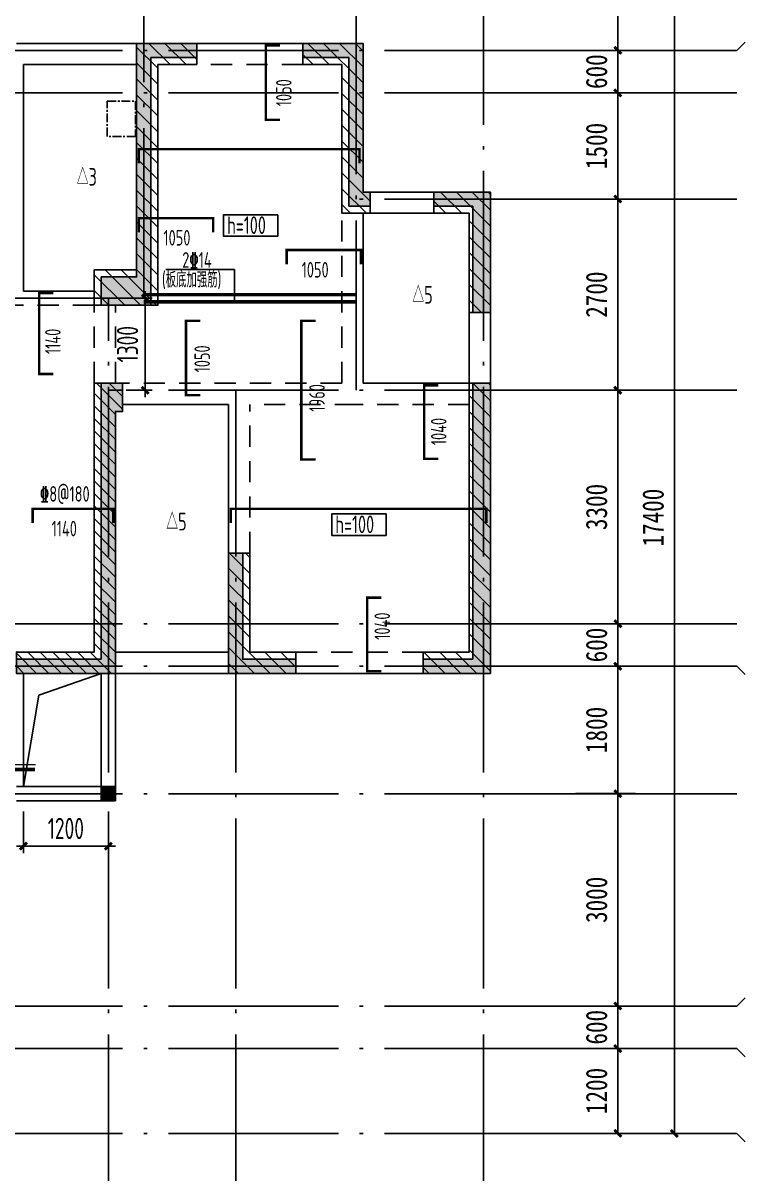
# Model space of a CAD drawing. Extents: x -144902 to 588294, y -160863 to 65494.
# Drawn here: x 138745 to 148948, y -27920 to -11673 of the extents above; entities that cross this region are included whole.
import ezdxf

# ---------------------------------------------------------------- set-up
doc = ezdxf.new("R2010")
doc.units = 0
doc.header["$LTSCALE"] = 100
for name, pattern in [('3', [5, 3, -2]), ('ACAD_ISO04W100', [30.5, 24, -3, 0.5, -3]), ('CENTER', [2, 1.25, -0.25, 0.25, -0.25])]:
    doc.linetypes.add(name, pattern=pattern)
doc.layers.get('0').update_dxf_attribs({"linetype": 'CONTINUOUS'})
doc.layers.get('Defpoints').update_dxf_attribs({"linetype": 'CONTINUOUS'})
for name, color, linetype in [('AXIS', 3, 'CONTINUOUS'), ('DIM', 3, 'CONTINUOUS'), ('DOTE', 253, 'ACAD_ISO04W100'), ('GZ', 7, 'CONTINUOUS'), ('HATCH', 254, 'CONTINUOUS'), ('j加强筋', 1, 'CONTINUOUS'), ('P排气道', 232, 'CONTINUOUS'), ('板高差', 201, 'CONTINUOUS'), ('构件标注', 3, 'CONTINUOUS'), ('梁', 4, 'CONTINUOUS'), ('梁虚线', 134, '3'), ('楼板负筋钢筋', 1, 'CONTINUOUS'), ('砼墙', 3, 'CONTINUOUS'), ('索引', 7, 'CONTINUOUS'), ('钢筋', 94, 'CONTINUOUS'), ('门', 174, 'CONTINUOUS'), ('零厚板', 7, 'CONTINUOUS')]:
    doc.layers.add(name, color=color, linetype=linetype)
doc.layers.add('REIN', color=6, linetype='CONTINUOUS', lineweight=18)
doc.styles.add('DIM_FONT', font='SIMHEI.TTF', dxfattribs={"width": 0.8})
doc.styles.get("Standard").update_dxf_attribs({"font": 'tssdeng.shx', "width": 0.7, "bigfont": 'tssdchn.shx'})
doc.styles.add('TSSD_Dimension', font='Tssdeng.shx', dxfattribs={"width": 0.7, "bigfont": 'tssdchn.shx'})
doc.dimstyles.new('DIMN', dxfattribs={"dimtxt": 300, "dimasz": 100, "dimexe": 250, "dimexo": 300, "dimgap": 150, "dimtad": 1, "dimdec": 0, "dimzin": 0, "dimdsep": 46, "dimtxsty": 'DIM_FONT', "dimblk": 'ARCHTICK', "dimcen": 0.09, "dimclrt": 7, "dimazin": 2, "dimtfac": 1, "dimtdec": 0, "dimtix": 1, "dimtmove": 2, "dimatfit": 3, "dimfxl": 1, "dimtolj": 1, "dimtzin": 0, "dimarcsym": 0})
doc.dimstyles.new('TSSD_100_100', dxfattribs={"dimtxt": 300, "dimasz": 100, "dimexe": 100, "dimexo": 250, "dimgap": 100, "dimtad": 1, "dimdec": 0, "dimzin": 0, "dimdsep": 46, "dimtxsty": 'TSSD_Dimension', "dimblk": 'ARCHTICK', "dimcen": 0, "dimdle": 100, "dimclrt": 7, "dimadec": 0, "dimazin": 0, "dimtfac": 1, "dimtdec": 0, "dimtix": 1, "dimtmove": 2, "dimatfit": 3, "dimfxl": 1, "dimtolj": 1, "dimtzin": 0, "dimarcsym": 0})
pattern_1 = [(45, (-91455.6, -42367.63), (-112.2532, 112.2532), [])]

# ---------------------------------------------------------------- blocks, each defined once
blk = doc.blocks.new('_ArchTick')
at = {"color": 0, "linetype": 'ByBlock', "const_width": 0.4}
blk.add_lwpolyline([(-0.5, -0.5), (0.5, 0.5)], dxfattribs=at)
blk = doc.blocks.new('*D1382')
at = {"layer": 'Defpoints', "color": 0}
for p in [(139951, -15561), (140472, -15561), (139951, -16861)]:
    blk.add_point(p, dxfattribs=at)
at = {"layer": 'DIM', "color": 0, "lineweight": -2}
for p, q in [((140201, -15561), (140572, -15561)), ((140472, -16961), (140472, -15461)), ((140201, -16861), (140572, -16861))]:
    blk.add_line(p, q, dxfattribs=at)
at = {"layer": 'DIM', "color": 0, "lineweight": -2, "xscale": 100, "yscale": 100, "zscale": 100}
for p, rotation in [((140472, -15561), 90), ((140472, -16861), 270)]:
    blk.add_blockref('_ArchTick', p, dxfattribs=dict(at, rotation=rotation))
at = {"layer": 'DIM', "color": 7, "insert": (140222, -16211), "char_height": 300, "attachment_point": 5, "rotation": 90, "style": 'TSSD_Dimension'}
blk.add_mtext('\\A1;1300', dxfattribs=at)
blk = doc.blocks.new('*D1386')
at = {"layer": 'Defpoints', "color": 0}
for p in [(138751, -22561), (139951, -22561), (138751, -23302)]:
    blk.add_point(p, dxfattribs=at)
at = {"layer": 'DIM', "color": 0, "lineweight": -2}
for p, q in [((138751, -22811), (138751, -23402)), ((139951, -22811), (139951, -23402)), ((140051, -23302), (138651, -23302))]:
    blk.add_line(p, q, dxfattribs=at)
at = {"layer": 'DIM', "color": 0, "lineweight": -2, "xscale": 100, "yscale": 100, "zscale": 100, "rotation": 180}
blk.add_blockref('_ArchTick', (138751, -23302), dxfattribs=at)
at = {"layer": 'DIM', "color": 0, "lineweight": -2, "xscale": 100, "yscale": 100, "zscale": 100}
blk.add_blockref('_ArchTick', (139951, -23302), dxfattribs=at)
at = {"layer": 'DIM', "color": 7, "insert": (139351, -23052), "char_height": 300, "attachment_point": 5, "style": 'TSSD_Dimension'}
blk.add_mtext('\\A1;1200', dxfattribs=at)
blk = doc.blocks.new('*D1628')
at = {"layer": 'AXIS', "color": 0, "lineweight": -2}
for p, q in [((44427, 21803), (46076, 21803)), ((45826, 4403), (45826, 21803)), ((44427, 4403), (46076, 4403))]:
    blk.add_line(p, q, dxfattribs=at)
at = {"layer": 'Defpoints', "color": 0}
for p in [(44127, 21803), (45826, 21803), (44127, 4403)]:
    blk.add_point(p, dxfattribs=at)
at = {"layer": 'AXIS', "color": 0, "lineweight": -2, "xscale": 100, "yscale": 100, "zscale": 100}
for p, rotation in [((45826, 21803), 90), ((45826, 4403), 270)]:
    blk.add_blockref('_ArchTick', p, dxfattribs=dict(at, rotation=rotation))
at = {"layer": 'AXIS', "color": 7, "insert": (45526, 13103), "char_height": 300, "attachment_point": 5, "rotation": 90, "style": 'DIM_FONT'}
blk.add_mtext('\\A1;17400', dxfattribs=at)
blk = doc.blocks.new('*D1629')
at = {"layer": 'AXIS', "color": 0, "lineweight": -2}
for p, q in [((44427, 5603), (45276, 5603)), ((45026, 4403), (45026, 5603)), ((44427, 4403), (45276, 4403))]:
    blk.add_line(p, q, dxfattribs=at)
at = {"layer": 'Defpoints', "color": 0}
for p in [(44127, 5603, 0), (45026, 5603), (44127, 4403, 0)]:
    blk.add_point(p, dxfattribs=at)
at = {"layer": 'AXIS', "color": 0, "lineweight": -2, "xscale": 100, "yscale": 100, "zscale": 100}
for p, rotation in [((45026, 5603), 90), ((45026, 4403), 270)]:
    blk.add_blockref('_ArchTick', p, dxfattribs=dict(at, rotation=rotation))
at = {"layer": 'AXIS', "color": 7, "insert": (44726, 5003), "char_height": 300, "attachment_point": 5, "rotation": 90, "style": 'DIM_FONT'}
blk.add_mtext('\\A1;1200', dxfattribs=at)
blk = doc.blocks.new('*D1630')
at = {"layer": 'AXIS', "color": 0, "lineweight": -2}
for p, q in [((44427, 9203), (45276, 9203)), ((45026, 6203), (45026, 9203)), ((44427, 6203), (45276, 6203))]:
    blk.add_line(p, q, dxfattribs=at)
at = {"layer": 'Defpoints', "color": 0}
for p in [(44127, 9203), (45026, 9203), (44127, 6203)]:
    blk.add_point(p, dxfattribs=at)
at = {"layer": 'AXIS', "color": 0, "lineweight": -2, "xscale": 100, "yscale": 100, "zscale": 100}
for p, rotation in [((45026, 9203), 90), ((45026, 6203), 270)]:
    blk.add_blockref('_ArchTick', p, dxfattribs=dict(at, rotation=rotation))
at = {"layer": 'AXIS', "color": 7, "insert": (44726, 7703), "char_height": 300, "attachment_point": 5, "rotation": 90, "style": 'DIM_FONT'}
blk.add_mtext('\\A1;3000', dxfattribs=at)
blk = doc.blocks.new('*D1631')
at = {"layer": 'AXIS', "color": 0, "lineweight": -2}
for p, q in [((44427, 11003), (45276, 11003)), ((45026, 9203), (45026, 11003)), ((44427, 9203), (45276, 9203))]:
    blk.add_line(p, q, dxfattribs=at)
at = {"layer": 'Defpoints', "color": 0}
for p in [(44127, 11003, 0), (45026, 11003), (44127, 9203, 0)]:
    blk.add_point(p, dxfattribs=at)
at = {"layer": 'AXIS', "color": 0, "lineweight": -2, "xscale": 100, "yscale": 100, "zscale": 100}
for p, rotation in [((45026, 11003), 90), ((45026, 9203), 270)]:
    blk.add_blockref('_ArchTick', p, dxfattribs=dict(at, rotation=rotation))
at = {"layer": 'AXIS', "color": 7, "insert": (44726, 10103), "char_height": 300, "attachment_point": 5, "rotation": 90, "style": 'DIM_FONT'}
blk.add_mtext('\\A1;1800', dxfattribs=at)
blk = doc.blocks.new('*D1632')
at = {"layer": 'AXIS', "color": 0, "lineweight": -2}
for p, q in [((44427, 14903), (45276, 14903)), ((45026, 11603), (45026, 14903)), ((44427, 11603), (45276, 11603))]:
    blk.add_line(p, q, dxfattribs=at)
at = {"layer": 'Defpoints', "color": 0}
for p in [(44127, 14903), (45026, 14903), (44127, 11603)]:
    blk.add_point(p, dxfattribs=at)
at = {"layer": 'AXIS', "color": 0, "lineweight": -2, "xscale": 100, "yscale": 100, "zscale": 100}
for p, rotation in [((45026, 14903), 90), ((45026, 11603), 270)]:
    blk.add_blockref('_ArchTick', p, dxfattribs=dict(at, rotation=rotation))
at = {"layer": 'AXIS', "color": 7, "insert": (44726, 13253), "char_height": 300, "attachment_point": 5, "rotation": 90, "style": 'DIM_FONT'}
blk.add_mtext('\\A1;3300', dxfattribs=at)
blk = doc.blocks.new('*D1633')
at = {"layer": 'AXIS', "color": 0, "lineweight": -2}
for p, q in [((44427, 19103), (45276, 19103)), ((45026, 17603), (45026, 19103)), ((44427, 17603), (45276, 17603))]:
    blk.add_line(p, q, dxfattribs=at)
at = {"layer": 'Defpoints', "color": 0}
for p in [(44127, 19103), (45026, 19103), (44127, 17603)]:
    blk.add_point(p, dxfattribs=at)
at = {"layer": 'AXIS', "color": 0, "lineweight": -2, "xscale": 100, "yscale": 100, "zscale": 100}
for p, rotation in [((45026, 19103), 90), ((45026, 17603), 270)]:
    blk.add_blockref('_ArchTick', p, dxfattribs=dict(at, rotation=rotation))
at = {"layer": 'AXIS', "color": 7, "insert": (44726, 18353), "char_height": 300, "attachment_point": 5, "rotation": 90, "style": 'DIM_FONT'}
blk.add_mtext('\\A1;1500', dxfattribs=at)
blk = doc.blocks.new('*D1634')
at = {"layer": 'AXIS', "color": 0, "lineweight": -2}
for p, q in [((44427, 19703), (45276, 19703)), ((45026, 19703), (45026, 19803)), ((45026, 19103), (45026, 19703)), ((44427, 19103), (45276, 19103)), ((45026, 19103), (45026, 19003))]:
    blk.add_line(p, q, dxfattribs=at)
at = {"layer": 'Defpoints', "color": 0}
for p in [(44127, 19703, 0), (45026, 19703), (44127, 19103, 0)]:
    blk.add_point(p, dxfattribs=at)
at = {"layer": 'AXIS', "color": 0, "lineweight": -2, "xscale": 100, "yscale": 100, "zscale": 100}
for p, rotation in [((45026, 19703), 270), ((45026, 19103), 90)]:
    blk.add_blockref('_ArchTick', p, dxfattribs=dict(at, rotation=rotation))
at = {"layer": 'AXIS', "color": 7, "insert": (44726, 19403), "char_height": 300, "attachment_point": 5, "rotation": 90, "style": 'DIM_FONT'}
blk.add_mtext('\\A1;600', dxfattribs=at)
blk = doc.blocks.new('*D1643')
at = {"layer": 'AXIS', "color": 0, "lineweight": -2}
for p, q in [((44427, 17603), (45276, 17603)), ((45026, 14903), (45026, 17603)), ((44427, 14903), (45276, 14903))]:
    blk.add_line(p, q, dxfattribs=at)
at = {"layer": 'Defpoints', "color": 0}
for p in [(44127, 17603), (45026, 17603), (44127, 14903, 0)]:
    blk.add_point(p, dxfattribs=at)
at = {"layer": 'AXIS', "color": 0, "lineweight": -2, "xscale": 100, "yscale": 100, "zscale": 100}
for p, rotation in [((45026, 17603), 90), ((45026, 14903), 270)]:
    blk.add_blockref('_ArchTick', p, dxfattribs=dict(at, rotation=rotation))
at = {"layer": 'AXIS', "color": 7, "insert": (44726, 16253), "char_height": 300, "attachment_point": 5, "rotation": 90, "style": 'DIM_FONT'}
blk.add_mtext('\\A1;2700', dxfattribs=at)
blk = doc.blocks.new('*D1644')
at = {"layer": 'AXIS', "color": 0, "lineweight": -2}
for p, q in [((44427, 21803), (45276, 21803)), ((45026, 19703), (45026, 21803)), ((44427, 19703), (45276, 19703))]:
    blk.add_line(p, q, dxfattribs=at)
at = {"layer": 'Defpoints', "color": 0}
for p in [(44127, 21803, 0), (45026, 21803), (44127, 19703, 0)]:
    blk.add_point(p, dxfattribs=at)
at = {"layer": 'AXIS', "color": 0, "lineweight": -2, "xscale": 100, "yscale": 100, "zscale": 100}
for p, rotation in [((45026, 21803), 90), ((45026, 19703), 270)]:
    blk.add_blockref('_ArchTick', p, dxfattribs=dict(at, rotation=rotation))
at = {"layer": 'AXIS', "color": 7, "insert": (44726, 20753), "char_height": 300, "attachment_point": 5, "rotation": 90, "style": 'DIM_FONT'}
blk.add_mtext('\\A1;2100', dxfattribs=at)
blk = doc.blocks.new('*D1645')
at = {"layer": 'AXIS', "color": 0, "lineweight": -2}
for p, q in [((44427, 6203), (45276, 6203)), ((45026, 6203), (45026, 6303)), ((45026, 5603), (45026, 6203)), ((44427, 5603), (45276, 5603)), ((45026, 5603), (45026, 5503))]:
    blk.add_line(p, q, dxfattribs=at)
at = {"layer": 'Defpoints', "color": 0}
for p in [(44127, 6203, 0), (45026, 6203), (44127, 5603, 0)]:
    blk.add_point(p, dxfattribs=at)
at = {"layer": 'AXIS', "color": 0, "lineweight": -2, "xscale": 100, "yscale": 100, "zscale": 100}
for p, rotation in [((45026, 6203), 270), ((45026, 5603), 90)]:
    blk.add_blockref('_ArchTick', p, dxfattribs=dict(at, rotation=rotation))
at = {"layer": 'AXIS', "color": 7, "insert": (44726, 5903), "char_height": 300, "attachment_point": 5, "rotation": 90, "style": 'DIM_FONT'}
blk.add_mtext('\\A1;600', dxfattribs=at)
blk = doc.blocks.new('*D1649')
at = {"layer": 'AXIS', "color": 0, "lineweight": -2}
for p, q in [((45026, 11603), (45026, 11703)), ((44427, 11603), (45276, 11603)), ((45026, 11003), (45026, 11603)), ((44427, 11003), (45276, 11003)), ((45026, 11003), (45026, 10903))]:
    blk.add_line(p, q, dxfattribs=at)
at = {"layer": 'Defpoints', "color": 0}
for p in [(44127, 11603, 0), (45026, 11603), (44127, 11003, 0)]:
    blk.add_point(p, dxfattribs=at)
at = {"layer": 'AXIS', "color": 0, "lineweight": -2, "xscale": 100, "yscale": 100, "zscale": 100}
for p, rotation in [((45026, 11603), 270), ((45026, 11003), 90)]:
    blk.add_blockref('_ArchTick', p, dxfattribs=dict(at, rotation=rotation))
at = {"layer": 'AXIS', "color": 7, "insert": (44726, 11303), "char_height": 300, "attachment_point": 5, "rotation": 90, "style": 'DIM_FONT'}
blk.add_mtext('\\A1;600', dxfattribs=at)
blk = doc.blocks.new('2012120614131601')
at = {"layer": 'HATCH'}
for points in [[(2000, 14100), (2000, 12000), (1700, 12000), (1700, 12200), (1800, 12200), (1800, 14300), (2650, 14300), (2650, 14100)], [(4800, 14100), (4800, 10600), (5500, 10600), (5500, 11000), (5000, 11000), (5000, 14300), (4150, 14300), (4150, 14100)], [(250, 10500), (0, 10500), (0, 12200), (800, 12200), (800, 12000), (250, 12000)], [(250, 5600), (950, 5600), (950, 5400), (0, 5400), (0, 9500), (250, 9500)], [(5500, 5600), (5500, 9500), (5200, 9500), (5200, 9100), (5300, 9100), (5300, 5400), (6700, 5400), (6700, 5600)], [(3700, 5400), (2750, 5400), (2750, 5600), (3500, 5600), (3500, 7100), (3700, 7100)]]:
    blk.add_hatch(color=256, dxfattribs=at).paths.add_polyline_path(points)
at = {"layer": '砼墙'}
for points in [[(2000, 14100), (2000, 12000), (1700, 12000), (1700, 12200), (1800, 12200), (1800, 14300), (2650, 14300), (2650, 14100)], [(4800, 14100), (4800, 10600), (5500, 10600), (5500, 11000), (5000, 11000), (5000, 14300), (4150, 14300), (4150, 14100)], [(250, 10500), (0, 10500), (0, 12200), (800, 12200), (800, 12000), (250, 12000)], [(250, 5600), (950, 5600), (950, 5400), (0, 5400), (0, 9500), (250, 9500)], [(5500, 5600), (5500, 9500), (5200, 9500), (5200, 9100), (5300, 9100), (5300, 5400), (6700, 5400), (6700, 5600)], [(3700, 5400), (2750, 5400), (2750, 5600), (3500, 5600), (3500, 7100), (3700, 7100)]]:
    blk.add_lwpolyline(points, close=True, dxfattribs=at)
blk = doc.blocks.new('2012120614220625')
at = {"layer": 'HATCH'}
h = blk.add_hatch(dxfattribs=at)
h.set_pattern_fill('ANSI31', color=256, scale=50, style=0)
h.set_pattern_definition(pattern_1)
h.paths.add_polyline_path([(2650, 14000), (2100, 14000), (2100, 11900), (1700, 11900), (1700, 12200), (1800, 12200), (1800, 14300), (2650, 14300)])
h = blk.add_hatch(dxfattribs=at)
h.set_pattern_fill('ANSI31', color=256, scale=50, style=0)
h.set_pattern_definition(pattern_1)
h.paths.add_polyline_path([(4150, 14000), (4700, 14000), (4700, 10600), (5600, 10600), (5600, 11100), (5000, 11100), (5000, 14300), (4150, 14300)])
h = blk.add_hatch(dxfattribs=at)
h.set_pattern_fill('ANSI31', color=256, scale=50, style=0)
h.set_pattern_definition(pattern_1)
h.paths.add_polyline_path([(300, 11900), (300, 10500), (0, 10500), (0, 12200), (800, 12200), (800, 11900)])
h = blk.add_hatch(dxfattribs=at)
h.set_pattern_fill('ANSI31', color=256, scale=50, style=0)
h.set_pattern_definition(pattern_1)
h.paths.add_polyline_path([(300, 9500), (300, 5700), (950, 5700), (950, 5400), (0, 5400), (0, 9500)])
h = blk.add_hatch(dxfattribs=at)
h.set_pattern_fill('ANSI31', color=256, scale=1000, style=0)
h.set_pattern_definition([(45, (-109843.62, 26260.93), (-88.38835, 88.38835), [])])
h.paths.add_polyline_path([(5600, 9500), (5200, 9500), (5200, 9100), (5300, 9100), (5300, 5400), (6700, 5400), (6700, 5700), (5600, 5700)])
h = blk.add_hatch(dxfattribs=at)
h.set_pattern_fill('ANSI31', color=256, scale=50, style=0)
h.set_pattern_definition(pattern_1)
h.paths.add_polyline_path([(3700, 7100), (3700, 5400), (2750, 5400), (2750, 5700), (3400, 5700), (3400, 7100)])
at = {"layer": '砼墙', "elevation": 0}
for points in [[(2650, 14000), (2100, 14000), (2100, 11900), (1700, 11900), (1700, 12200), (1800, 12200), (1800, 14300), (2650, 14300)], [(4150, 14000), (4700, 14000), (4700, 10600), (5600, 10600), (5600, 11100), (5000, 11100), (5000, 14300), (4150, 14300)], [(300, 11900), (300, 10500), (0, 10500), (0, 12200), (800, 12200), (800, 11900)], [(300, 9500), (300, 5700), (950, 5700), (950, 5400), (0, 5400), (0, 9500)], [(5600, 9500), (5200, 9500), (5200, 9100), (5300, 9100), (5300, 5400), (6700, 5400), (6700, 5700), (5600, 5700)], [(3700, 7100), (3700, 5400), (2750, 5400), (2750, 5700), (3400, 5700), (3400, 7100)]]:
    blk.add_lwpolyline(points, close=True, dxfattribs=at)
blk = doc.blocks.new('2012122714531000')
at = {"layer": 'HATCH'}
blk.add_hatch(color=256, dxfattribs=at).paths.add_polyline_path([(0, 200), (200, 200), (200, 0), (0, 0)])
at = {"layer": 'GZ'}
blk.add_lwpolyline([(0, 200), (200, 200), (200, 0), (0, 0)], close=True, dxfattribs=at)
blk = doc.blocks.new('2012122711173158')
at = {"layer": 'AXIS'}
for p, q in [((44126.8, 19702.6, 0), (46706.2, 19702.6, 0)), ((46823.4, 19819.7, 0), (46706.2, 19702.6, 0)), ((44126.8, 19102.6, 0), (46706.2, 19102.6, 0)), ((44126.8, 17602.6, 0), (46706.2, 17602.6, 0)), ((44126.8, 14902.6, 0), (46706.2, 14902.6, 0)), ((44126.8, 11602.6, 0), (46706.2, 11602.6, 0)), ((44126.8, 11002.6, 0), (46706.2, 11002.6, 0)), ((46823.4, 10885.4, 0), (46706.2, 11002.6, 0)), ((44126.8, 9202.6, 0), (46706.2, 9202.6, 0)), ((44126.8, 6202.6, 0), (46706.2, 6202.6, 0)), ((46823.4, 6319.7, 0), (46706.2, 6202.6, 0)), ((44126.8, 5602.6, 0), (46706.2, 5602.6, 0)), ((46823.4, 5485.4, 0), (46706.2, 5602.6, 0)), ((44126.8, 4402.6, 0), (46706.2, 4402.6, 0)), ((46823.4, 4285.4, 0), (46706.2, 4402.6, 0))]:
    blk.add_line(p, q, dxfattribs=at)
at = {"layer": 'DOTE'}
for p, q in [((38326.8, 16202.6, 0), (38326.8, 22802.6, 0)), ((41326.8, 14902.6, 0), (41326.8, 22802.6, 0)), ((43126.8, 3402.6, 0), (43126.8, 22802.6, 0)), ((44126.8, 19702.6, 0), (33926.8, 19702.6, 0)), ((44126.8, 19102.6, 0), (8626.8, 19102.6, 0)), ((44126.8, 17602.6, 0), (41326.8, 17602.6, 0)), ((38326.8, 16202.6, 0), (33926.8, 16202.6, 0)), ((37826.8, 3402.6, 0), (37826.8, 16202.6, 0)), ((44126.8, 14902.6, 0), (37826.8, 14902.6, 0)), ((39626.8, 3402.6, 0), (39626.8, 14902.6, 0)), ((44126.8, 11602.6, 0), (16226.8, 11602.6, 0)), ((44126.8, 11602.6, 0), (39626.8, 11602.6, 0)), ((44126.8, 11002.6, 0), (3026.8, 11002.6, 0)), ((44126.8, 9202.6, 0), (3026.8, 9202.6, 0)), ((44126.8, 6202.6, 0), (3026.8, 6202.6, 0)), ((44126.8, 5602.6, 0), (29126.8, 5602.6, 0)), ((44126.8, 4402.6, 0), (3026.8, 4402.6, 0))]:
    blk.add_line(p, q, dxfattribs=at)
at = {"layer": '梁'}
for p, q in [((38226.8, 19802.6), (36526.8, 19802.6)), ((41426.8, 19802.6), (39076.8, 19802.6)), ((36626.8, 16302.6), (36626.8, 19502.6)), ((38226.8, 19502.6), (36626.8, 19502.6)), ((42426.8, 17702.6), (41526.8, 17702.6)), ((42426.8, 17402.6), (41426.8, 17402.6)), ((41426.8, 15002.6), (41426.8, 17402.6)), ((37626.8, 16302.6), (36626.8, 16302.6)), ((42926.8, 15002.6), (41426.8, 15002.6)), ((39526.8, 14702.6), (38026.8, 14702.6)), ((39526.8, 12602.6), (39526.8, 14702.6)), ((39526.8, 11202.6), (37926.8, 11202.6)), ((39526.8, 10902.6), (37926.8, 10902.6)), ((42276.8, 10902.6), (40476.8, 10902.6))]:
    blk.add_line(p, q, dxfattribs=at)
at = {"layer": '梁', "color": 210}
for p, q in [((36626.8, 9302.6), (36626.8, 10902.6)), ((37726.8, 9302.6), (37726.8, 10902.6)), ((37926.8, 9102.6), (37926.8, 10902.6)), ((37726.8, 9302.6), (36526.8, 9302.6)), ((37926.8, 9102.6), (36526.8, 9102.6))]:
    blk.add_line(p, q, dxfattribs=at)
at = {"layer": '梁虚线'}
for p, q in [((40576.8, 19502.6), (39076.8, 19502.6)), ((41126.8, 15002.6), (41126.8, 17402.6)), ((37626.8, 16102.6), (34126.8, 16102.6)), ((37626.8, 15002.6), (37626.8, 16102.6)), ((37926.8, 15002.6), (37926.8, 16102.6)), ((41126.8, 15002.6), (38026.8, 15002.6)), ((39826.8, 12602.6), (39826.8, 14702.6)), ((41326.8, 14702.6), (39826.8, 14702.6)), ((42926.8, 14702.6), (41326.8, 14702.6)), ((42276.8, 11202.6), (40476.8, 11202.6))]:
    blk.add_line(p, q, dxfattribs=at)
at = {"layer": '门'}
for p, q in [((42926.8, 15002.6), (42926.8, 16002.6)), ((43226.8, 15002.6), (43226.8, 16002.6))]:
    blk.add_line(p, q, dxfattribs=at)
at = {"layer": '零厚板'}
blk.add_lwpolyline([(37726.8, 10902.6), (36844.4, 10594.3), (36626.8, 9302.6)], dxfattribs=at)
at = {"layer": 'HATCH', "xscale": -1}
blk.add_blockref('2012120614220625', (43226.8, 5502.6, 0), dxfattribs=at)
at = {"layer": 'HATCH'}
blk.add_blockref('2012122714531000', (37726.8, 9102.6), dxfattribs=at)
at = {"layer": '砼墙', "xscale": -1}
blk.add_blockref('2012120614131601', (43226.8, 5502.6), dxfattribs=at)
at = {"layer": 'AXIS'}
for p1, p2, distance, picture, middle in [((44126.8, 4402.6, 0), (44126.8, 21802.6, 0), -1699.7, '*D1628', (45526.5, 13102.6, 0)), ((44126.8, 19702.6), (44126.8, 21802.6), -899.7, '*D1644', (44726.5, 20752.6, 0)), ((44126.8, 19102.6), (44126.8, 19702.6), -899.7, '*D1634', (44726.5, 19402.6, 0)), ((44126.8, 17602.6, 0), (44126.8, 19102.6, 0), -899.7, '*D1633', (44726.5, 18352.6, 0)), ((44126.8, 14902.6), (44126.8, 17602.6, 0), -899.7, '*D1643', (44726.5, 16252.6, 0)), ((44126.8, 11602.6, 0), (44126.8, 14902.6, 0), -899.7, '*D1632', (44726.5, 13252.6, 0)), ((44126.8, 11002.6), (44126.8, 11602.6), -899.7, '*D1649', (44726.5, 11302.6, 0)), ((44126.8, 9202.6), (44126.8, 11002.6), -899.7, '*D1631', (44726.5, 10102.6, 0)), ((44126.8, 6202.6, 0), (44126.8, 9202.6, 0), -899.7, '*D1630', (44726.5, 7702.6, 0)), ((44126.8, 5602.6), (44126.8, 6202.6), -899.7, '*D1645', (44726.5, 5902.6, 0)), ((44126.8, 4402.6), (44126.8, 5602.6), -899.7, '*D1629', (44726.5, 5002.6, 0))]:
    dim = blk.add_aligned_dim(p1=p1, p2=p2, distance=distance, dimstyle='DIMN', dxfattribs=at)
    dim.commit()
    dim.dimension.update_dxf_attribs({"geometry": picture, "text_midpoint": middle})

msp = doc.modelspace()

# ---------------------------------------------------------------- linework, layer by layer
at = {"layer": 'j加强筋'}
for p, q in [((140765.727, -15154.846), (141733.437, -15154.846)), ((141733.437, -15154.846), (141733.437, -15610.934))]:
    msp.add_line(p, q, dxfattribs=at)
at = {"layer": 'j加强筋', "const_width": 50}
for points in [[(140451.151, -15510.934), (143451.151, -15510.934)], [(140451.151, -15610.934), (143451.151, -15610.934)]]:
    msp.add_lwpolyline(points, dxfattribs=at)
at = {"layer": 'P排气道', "linetype": 'CENTER', "elevation": 0}
msp.add_lwpolyline([(139936.151, -13275.934), (139936.151, -12775.934), (140336.151, -12775.934), (140336.151, -13275.934)], close=True, dxfattribs=at)
at = {"layer": 'REIN'}
msp.add_line((138923.146, -22151.472), (138331.088, -22151.472), dxfattribs=at)
at = {"layer": '构件标注', "color": 2}
for points in [[(142346.051, -14382.377), (142346.051, -14685.262), (141578.743, -14685.262), (141578.743, -14382.377)], [(143875.23, -18608.627), (143875.23, -18911.512), (143107.922, -18911.512), (143107.922, -18608.627)]]:
    msp.add_lwpolyline(points, close=True, dxfattribs=at)
at = {"layer": '楼板负筋钢筋', "const_width": 35}
for points in [[(142376.152, -13040.935), (142176.152, -13040.935), (142176.151, -11990.935), (142376.151, -11990.935)], [(143499.952, -13656.692), (143499.952, -13456.692), (140381.151, -13456.694), (140381.152, -13656.694)], [(141431.151, -14628.959), (141431.151, -14428.959), (140381.151, -14428.96), (140381.152, -14628.96)], [(139173.821, -16630.934), (138973.821, -16630.935), (138973.82, -15490.935), (139173.82, -15490.935)], [(141249.253, -16930.924), (141049.253, -16930.924), (141049.253, -15880.924), (141249.252, -15880.924)], [(142879.086, -17840.924), (142679.086, -17840.924), (142679.085, -15880.924), (142879.085, -15880.925)], [(144614.568, -17830.924), (144414.568, -17830.924), (144414.567, -16790.924), (144614.568, -16790.924)], [(140021.151, -18737.472), (140021.151, -18537.472), (138881.151, -18537.472), (138881.151, -18737.472)], [(145293.157, -18737.471), (145293.157, -18537.471), (141681.151, -18537.472), (141681.151, -18737.472)], [(143808, -20830.924), (143608, -20830.924), (143607.999, -19790.924), (143807.999, -19790.924)]]:
    msp.add_lwpolyline(points, dxfattribs=at)
at = {"layer": '楼板负筋钢筋', "const_width": 35, "elevation": 0}
msp.add_lwpolyline([(143521.151, -15080.955), (143521.151, -14880.955), (142471.151, -14880.955), (142471.151, -15080.955)], dxfattribs=at)
at = {"layer": '索引', "color": 6, "ltscale": 5, "const_width": 50}
msp.add_lwpolyline([(138422.782, -22220.009), (138915.172, -22220.01)], dxfattribs=at)

# ---------------------------------------------------------------- block references
at = {"layer": 'HATCH'}
msp.add_blockref('2012122711173158', (102124.361, -31763.504), dxfattribs=at)

# ---------------------------------------------------------------- texts
at = {"layer": 'j加强筋', "width": 0.7}
for s, p in [('2%%13214', (140995.347, -15130.323)), ('(板底加强筋)', (140707.808, -15410.132))]:
    msp.add_text(s, height=220, dxfattribs=at).set_placement(p)
at = {"layer": '板高差', "width": 0.7}
for s, p in [('△3', (139504.995, -13970.892, 0)), ('△5', (144247.076, -15638.375, 0)), ('△5', (140769.673, -18842.569, 0))]:
    msp.add_text(s, height=250, dxfattribs=at).set_placement(p)
at = {"layer": '构件标注', "color": 2, "width": 0.7}
for p in [(141629.224, -14654.012), (143158.403, -18880.262)]:
    msp.add_text('h=100', height=250, dxfattribs=at).set_placement(p)
at = {"layer": '钢筋', "width": 0.7}
for s, rotation, p in [('1050', 90, (142540.363, -12848.761)), ('1140', 90, (139277.228, -16350.386)), ('1050', 90, (141387.096, -16609.147)), ('1960', 90, (143009.947, -17163.143)), ('1040', 90, (144729.604, -17637.257)), ('%%1328@180', 359.9999744, (138984.668, -18435.872)), ('1040', 90, (143932.088, -20386.777))]:
    msp.add_text(s, height=220, rotation=rotation, dxfattribs=at).set_placement(p)
for s, p in [('1050', (140729.151, -14817.359)), ('1050', (142682.693, -15269.355, 0)), ('1140', (139148.803, -18925.872))]:
    msp.add_text(s, height=220, dxfattribs=at).set_placement(p)

# ---------------------------------------------------------------- dimensions: what is measured, and where the dimension line sits
at = {"layer": 'DIM'}
for base, p1, p2, angle, picture, middle in [((140472.408, -15560.934), (139951.151, -16860.934), (139951.151, -15560.934), 90, '*D1382', (140222.408, -16210.934)), ((138751.151, -23301.593), (139951.151, -22560.934), (138751.151, -22560.934), 180, '*D1386', (139351.151, -23051.593))]:
    dim = msp.add_linear_dim(base=base, p1=p1, p2=p2, angle=angle, dimstyle='TSSD_100_100', dxfattribs=at)
    dim.commit()
    dim.dimension.update_dxf_attribs({"geometry": picture, "text_midpoint": middle})

doc.saveas('drawing.dxf')
